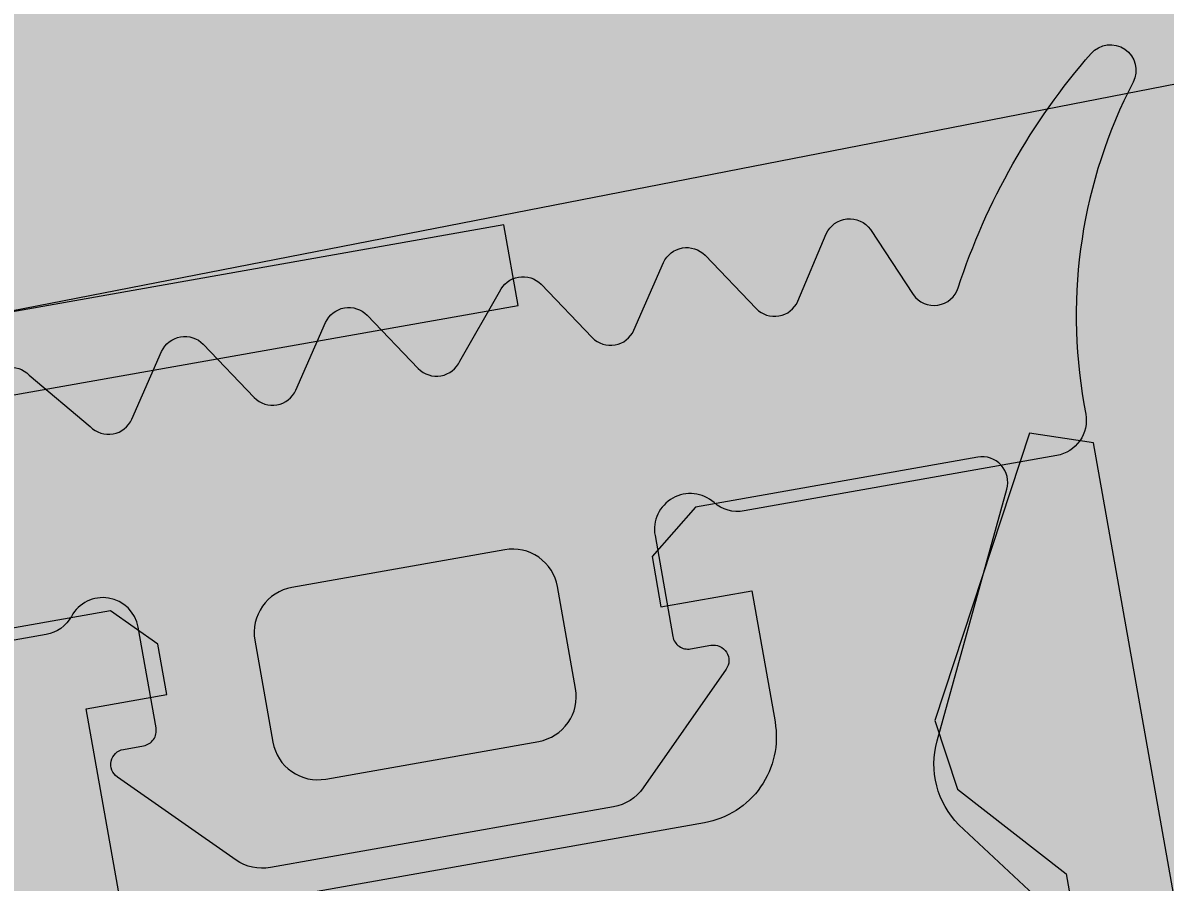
# Model space of a CAD drawing. Header units: millimetres. Extents: x -9096648 to 8741128, y -70248 to 735163.
# Drawn here: x -196537.2 to -196523.6, y 345916.51 to 345926.75 of the extents above; entities that cross this region are included whole.
import ezdxf
from ezdxf import colors
from ezdxf.entities.mleader import LeaderData, LeaderLine
from ezdxf.enums import TextEntityAlignment as Align
from ezdxf.math import Vec2, Vec3

# ---------------------------------------------------------------- set-up
doc = ezdxf.new("R2018")
doc.units = ezdxf.units.MM
for name, color, linetype, lineweight in [('АР_Маркер экспликации', 239, 'Continuous', 13), ('АР_Номер помещения', 1, 'Continuous', 25), ('АР_Отметки', 250, 'Continuous', 15), ('АР_Помещения_площадь', 19, 'Continuous', 9), ('АР_Размеры', 175, 'Continuous', 9), ('АР_Сущ Несущая стена', 202, 'Continuous', 30)]:
    doc.layers.add(name, color=color, linetype=linetype, lineweight=lineweight)
doc.layers.add('АР_Названия помещений', color=124, linetype='Continuous', lineweight=5, plot=False)
doc.styles.add('ISOCPEUR', font='isocpeui.ttf', dxfattribs={"height": 250})
doc.styles.get("Standard").update_dxf_attribs({"font": 'arial.ttf'})

# ---------------------------------------------------------------- blocks, each defined once
blk = doc.blocks.new('*U2187')
at = {"color": 8, "style": 'ISOCPEUR', "flags": 1}
blk.add_attdef('КАТЕГОРИЯ', (-499.166, -2092.186), '', height=250, dxfattribs=at)
at = {"layer": 'АР_Номер помещения', "color": 8, "style": 'ISOCPEUR'}
blk.add_attdef('НОМЕР_ПОМЕЩЕНИЯ', text='', height=300, dxfattribs=at).set_placement((-21006.233, -3796.072), align=Align.MIDDLE_CENTER)
at = {"layer": 'АР_Помещения_площадь', "color": 8, "lineweight": 30, "flags": 104}
blk.add_attdef('ИМЯ_ПОМЕЩЕНИЯ', text='', height=100, dxfattribs=at).set_placement((157.628, 1217.141), align=Align.MIDDLE_CENTER)
at = {"layer": 'АР_Помещения_площадь', "color": 8, "style": 'ISOCPEUR'}
blk.add_attdef('ПЛОЩАДЬ_ПОМЕЩЕНИЯ', text='', height=200, dxfattribs=at).set_placement((-20054.82, -13069.522), align=Align.MIDDLE_RIGHT)
blk = doc.blocks.new('*U2171')
at = {"color": 8, "style": 'ISOCPEUR', "flags": 1}
blk.add_attdef('КАТЕГОРИЯ', (-499.166, -2092.186), '', height=250, dxfattribs=at)
at = {"layer": 'АР_Номер помещения', "color": 8, "style": 'ISOCPEUR'}
blk.add_attdef('НОМЕР_ПОМЕЩЕНИЯ', text='', height=300, dxfattribs=at).set_placement((1135.237, -4683.519), align=Align.MIDDLE_CENTER)
at = {"layer": 'АР_Помещения_площадь', "color": 8, "lineweight": 30, "flags": 104}
blk.add_attdef('ИМЯ_ПОМЕЩЕНИЯ', text='', height=100, dxfattribs=at).set_placement((157.628, 1217.141), align=Align.MIDDLE_CENTER)
at = {"layer": 'АР_Помещения_площадь', "color": 8, "style": 'ISOCPEUR'}
blk.add_attdef('ПЛОЩАДЬ_ПОМЕЩЕНИЯ', text='', height=200, dxfattribs=at).set_placement((6388.051, -10752.088), align=Align.MIDDLE_RIGHT)
blk = doc.blocks.new('*U2167')
at = {"color": 8, "style": 'ISOCPEUR', "flags": 1}
blk.add_attdef('КАТЕГОРИЯ', (-499.166, -2092.186), '', height=250, dxfattribs=at)
at = {"layer": 'АР_Номер помещения', "color": 8, "style": 'ISOCPEUR'}
blk.add_attdef('НОМЕР_ПОМЕЩЕНИЯ', text='', height=300, dxfattribs=at).set_placement((-20232.679, 2600.078), align=Align.MIDDLE_CENTER)
at = {"layer": 'АР_Помещения_площадь', "color": 8, "style": 'ISOCPEUR'}
blk.add_attdef('ПЛОЩАДЬ_ПОМЕЩЕНИЯ', text='', height=200, dxfattribs=at).set_placement((-20053.458, 1769.683), align=Align.MIDDLE_RIGHT)
at = {"layer": 'АР_Помещения_площадь', "color": 8, "lineweight": 30, "flags": 104}
blk.add_attdef('ИМЯ_ПОМЕЩЕНИЯ', text='', height=100, dxfattribs=at).set_placement((157.628, 1217.141), align=Align.MIDDLE_CENTER)
blk = doc.blocks.new('_DotSmall')
at = {"color": 8, "linetype": 'ByBlock', "const_width": 0.5}
blk.add_lwpolyline([(-0.0625, 0, 1), (0.0625, 0, 1)], format="xyb", close=True, dxfattribs=at)

msp = doc.modelspace()

# ---------------------------------------------------------------- linework, layer by layer
at = {"layer": 'АР_Размеры', "color": 8, "ltscale": 150}
msp.add_line((-194483.241, 346323.993), (-196537.955, 345923.193), dxfattribs=at)
msp.add_line((-194483.241, 346323.993), (-196537.955, 345923.193), dxfattribs=at)
msp.add_line((-194483.241, 346323.993), (-196537.955, 345923.193), dxfattribs=at)
msp.add_line((-194483.241, 346323.993), (-196537.955, 345923.193), dxfattribs=at)
msp.add_line((-194483.241, 346323.993), (-196537.955, 345923.193), dxfattribs=at)
msp.add_line((-194483.241, 346323.993), (-196537.955, 345923.193), dxfattribs=at)
msp.add_line((-194483.241, 346323.993), (-196537.955, 345923.193), dxfattribs=at)
msp.add_line((-194483.241, 346323.993), (-196537.955, 345923.193), dxfattribs=at)
msp.add_line((-194483.241, 346323.993), (-196537.955, 345923.193), dxfattribs=at)
msp.add_line((-194483.241, 346323.993), (-196537.955, 345923.193), dxfattribs=at)
msp.add_line((-194483.241, 346323.993), (-196537.955, 345923.193), dxfattribs=at)
msp.add_line((-194483.241, 346323.993), (-196537.955, 345923.193), dxfattribs=at)
msp.add_line((-194483.241, 346323.993), (-196537.955, 345923.193), dxfattribs=at)
msp.add_line((-194483.241, 346323.993), (-196537.955, 345923.193), dxfattribs=at)
msp.add_line((-194483.241, 346323.993), (-196537.955, 345923.193), dxfattribs=at)
msp.add_line((-194483.241, 346323.993), (-196537.955, 345923.193), dxfattribs=at)
at = {"layer": 'АР_Размеры', "color": 8, "lineweight": 0, "ltscale": 100, "transparency": 33554687}
for points in [[(-196537.617, 345922.466, -0.527868), (-196537.121, 345922.554), (-196536.393, 345921.94, 0.527868), (-196535.898, 345922.028), (-196535.545, 345922.833, -0.527868), (-196535.049, 345922.921), (-196534.442, 345922.286, 0.527868), (-196533.946, 345922.373), (-196533.593, 345923.179, -0.527868), (-196533.098, 345923.267), (-196532.49, 345922.632, 0.527868), (-196531.994, 345922.719), (-196531.522, 345923.546, -0.527868), (-196531.026, 345923.634), (-196530.418, 345922.999, 0.527868), (-196529.923, 345923.087), (-196529.57, 345923.892, -0.527868), (-196529.075, 345923.98), (-196528.467, 345923.345, 0.527868), (-196527.971, 345923.432), (-196527.634, 345924.235, -0.57795), (-196527.108, 345924.287), (-196526.599, 345923.511, 0.615334), (-196526.061, 345923.594, -0.101403), (-196524.48, 345926.383, -0.887085), (-196523.98, 345926.042, 0.164997), (-196524.565, 345922.21), (-196524.544, 345922.089, -0.414304), (-196524.89, 345921.595), (-196528.611, 345920.935, -0.228696), (-196528.969, 345921.036, 0.319049), (-196529.46, 345921.088, 0.319002), (-196529.671, 345920.641), (-196529.459, 345919.441, 0.4144), (-196529.247, 345919.293), (-196529.006, 345919.335, -0.668339), (-196528.825, 345919.05), (-196529.812, 345917.637, -0.198883), (-196530.166, 345917.411), (-196534.248, 345916.688, -0.198883), (-196534.658, 345916.778), (-196536.071, 345917.766, -0.668339), (-196535.998, 345918.096), (-196535.758, 345918.139, 0.4144), (-196535.61, 345918.351), (-196535.823, 345919.551, 0.710202), (-196536.618, 345919.68, -0.228696), (-196536.919, 345919.463), (-196546.093, 345917.837, -0.414362)], [(-196537.617, 345922.466, -0.527868), (-196537.121, 345922.554), (-196536.393, 345921.94, 0.527868), (-196535.898, 345922.028), (-196535.545, 345922.833, -0.527868), (-196535.049, 345922.921), (-196534.442, 345922.286, 0.527868), (-196533.946, 345922.373), (-196533.593, 345923.179, -0.527868), (-196533.098, 345923.267), (-196532.49, 345922.632, 0.527868), (-196531.994, 345922.719), (-196531.522, 345923.546, -0.527868), (-196531.026, 345923.634), (-196530.418, 345922.999, 0.527868), (-196529.923, 345923.087), (-196529.57, 345923.892, -0.527868), (-196529.075, 345923.98), (-196528.467, 345923.345, 0.527868), (-196527.971, 345923.432), (-196527.634, 345924.235, -0.57795), (-196527.108, 345924.287), (-196526.599, 345923.511, 0.615334), (-196526.061, 345923.594, -0.101403), (-196524.48, 345926.383, -0.887085), (-196523.98, 345926.042, 0.164997), (-196524.565, 345922.21), (-196524.544, 345922.089, -0.414304), (-196524.89, 345921.595), (-196528.611, 345920.935, -0.228696), (-196528.969, 345921.036, 0.319049), (-196529.46, 345921.088, 0.319002), (-196529.671, 345920.641), (-196529.459, 345919.441, 0.4144), (-196529.247, 345919.293), (-196529.006, 345919.335, -0.668339), (-196528.825, 345919.05), (-196529.812, 345917.637, -0.198883), (-196530.166, 345917.411), (-196534.248, 345916.688, -0.198883), (-196534.658, 345916.778), (-196536.071, 345917.766, -0.668339), (-196535.998, 345918.096), (-196535.758, 345918.139, 0.4144), (-196535.61, 345918.351), (-196535.823, 345919.551, 0.710202), (-196536.618, 345919.68, -0.228696), (-196536.919, 345919.463), (-196546.093, 345917.837, -0.414362)], [(-196537.617, 345922.466, -0.527868), (-196537.121, 345922.554), (-196536.393, 345921.94, 0.527868), (-196535.898, 345922.028), (-196535.545, 345922.833, -0.527868), (-196535.049, 345922.921), (-196534.442, 345922.286, 0.527868), (-196533.946, 345922.373), (-196533.593, 345923.179, -0.527868), (-196533.098, 345923.267), (-196532.49, 345922.632, 0.527868), (-196531.994, 345922.719), (-196531.522, 345923.546, -0.527868), (-196531.026, 345923.634), (-196530.418, 345922.999, 0.527868), (-196529.923, 345923.087), (-196529.57, 345923.892, -0.527868), (-196529.075, 345923.98), (-196528.467, 345923.345, 0.527868), (-196527.971, 345923.432), (-196527.634, 345924.235, -0.57795), (-196527.108, 345924.287), (-196526.599, 345923.511, 0.615334), (-196526.061, 345923.594, -0.101403), (-196524.48, 345926.383, -0.887085), (-196523.98, 345926.042, 0.164997), (-196524.565, 345922.21), (-196524.544, 345922.089, -0.414304), (-196524.89, 345921.595), (-196528.611, 345920.935, -0.228696), (-196528.969, 345921.036, 0.319049), (-196529.46, 345921.088, 0.319002), (-196529.671, 345920.641), (-196529.459, 345919.441, 0.4144), (-196529.247, 345919.293), (-196529.006, 345919.335, -0.668339), (-196528.825, 345919.05), (-196529.812, 345917.637, -0.198883), (-196530.166, 345917.411), (-196534.248, 345916.688, -0.198883), (-196534.658, 345916.778), (-196536.071, 345917.766, -0.668339), (-196535.998, 345918.096), (-196535.758, 345918.139, 0.4144), (-196535.61, 345918.351), (-196535.823, 345919.551, 0.710202), (-196536.618, 345919.68, -0.228696), (-196536.919, 345919.463), (-196546.093, 345917.837, -0.414362)], [(-196537.617, 345922.466, -0.527868), (-196537.121, 345922.554), (-196536.393, 345921.94, 0.527868), (-196535.898, 345922.028), (-196535.545, 345922.833, -0.527868), (-196535.049, 345922.921), (-196534.442, 345922.286, 0.527868), (-196533.946, 345922.373), (-196533.593, 345923.179, -0.527868), (-196533.098, 345923.267), (-196532.49, 345922.632, 0.527868), (-196531.994, 345922.719), (-196531.522, 345923.546, -0.527868), (-196531.026, 345923.634), (-196530.418, 345922.999, 0.527868), (-196529.923, 345923.087), (-196529.57, 345923.892, -0.527868), (-196529.075, 345923.98), (-196528.467, 345923.345, 0.527868), (-196527.971, 345923.432), (-196527.634, 345924.235, -0.57795), (-196527.108, 345924.287), (-196526.599, 345923.511, 0.615334), (-196526.061, 345923.594, -0.101403), (-196524.48, 345926.383, -0.887085), (-196523.98, 345926.042, 0.164997), (-196524.565, 345922.21), (-196524.544, 345922.089, -0.414304), (-196524.89, 345921.595), (-196528.611, 345920.935, -0.228696), (-196528.969, 345921.036, 0.319049), (-196529.46, 345921.088, 0.319002), (-196529.671, 345920.641), (-196529.459, 345919.441, 0.4144), (-196529.247, 345919.293), (-196529.006, 345919.335, -0.668339), (-196528.825, 345919.05), (-196529.812, 345917.637, -0.198883), (-196530.166, 345917.411), (-196534.248, 345916.688, -0.198883), (-196534.658, 345916.778), (-196536.071, 345917.766, -0.668339), (-196535.998, 345918.096), (-196535.758, 345918.139, 0.4144), (-196535.61, 345918.351), (-196535.823, 345919.551, 0.710202), (-196536.618, 345919.68, -0.228696), (-196536.919, 345919.463), (-196546.093, 345917.837, -0.414362)], [(-196537.617, 345922.466, -0.527868), (-196537.121, 345922.554), (-196536.393, 345921.94, 0.527868), (-196535.898, 345922.028), (-196535.545, 345922.833, -0.527868), (-196535.049, 345922.921), (-196534.442, 345922.286, 0.527868), (-196533.946, 345922.373), (-196533.593, 345923.179, -0.527868), (-196533.098, 345923.267), (-196532.49, 345922.632, 0.527868), (-196531.994, 345922.719), (-196531.522, 345923.546, -0.527868), (-196531.026, 345923.634), (-196530.418, 345922.999, 0.527868), (-196529.923, 345923.087), (-196529.57, 345923.892, -0.527868), (-196529.075, 345923.98), (-196528.467, 345923.345, 0.527868), (-196527.971, 345923.432), (-196527.634, 345924.235, -0.57795), (-196527.108, 345924.287), (-196526.599, 345923.511, 0.615334), (-196526.061, 345923.594, -0.101403), (-196524.48, 345926.383, -0.887085), (-196523.98, 345926.042, 0.164997), (-196524.565, 345922.21), (-196524.544, 345922.089, -0.414304), (-196524.89, 345921.595), (-196528.611, 345920.935, -0.228696), (-196528.969, 345921.036, 0.319049), (-196529.46, 345921.088, 0.319002), (-196529.671, 345920.641), (-196529.459, 345919.441, 0.4144), (-196529.247, 345919.293), (-196529.006, 345919.335, -0.668339), (-196528.825, 345919.05), (-196529.812, 345917.637, -0.198883), (-196530.166, 345917.411), (-196534.248, 345916.688, -0.198883), (-196534.658, 345916.778), (-196536.071, 345917.766, -0.668339), (-196535.998, 345918.096), (-196535.758, 345918.139, 0.4144), (-196535.61, 345918.351), (-196535.823, 345919.551, 0.710202), (-196536.618, 345919.68, -0.228696), (-196536.919, 345919.463), (-196546.093, 345917.837, -0.414362)], [(-196537.617, 345922.466, -0.527868), (-196537.121, 345922.554), (-196536.393, 345921.94, 0.527868), (-196535.898, 345922.028), (-196535.545, 345922.833, -0.527868), (-196535.049, 345922.921), (-196534.442, 345922.286, 0.527868), (-196533.946, 345922.373), (-196533.593, 345923.179, -0.527868), (-196533.098, 345923.267), (-196532.49, 345922.632, 0.527868), (-196531.994, 345922.719), (-196531.522, 345923.546, -0.527868), (-196531.026, 345923.634), (-196530.418, 345922.999, 0.527868), (-196529.923, 345923.087), (-196529.57, 345923.892, -0.527868), (-196529.075, 345923.98), (-196528.467, 345923.345, 0.527868), (-196527.971, 345923.432), (-196527.634, 345924.235, -0.57795), (-196527.108, 345924.287), (-196526.599, 345923.511, 0.615334), (-196526.061, 345923.594, -0.101403), (-196524.48, 345926.383, -0.887085), (-196523.98, 345926.042, 0.164997), (-196524.565, 345922.21), (-196524.544, 345922.089, -0.414304), (-196524.89, 345921.595), (-196528.611, 345920.935, -0.228696), (-196528.969, 345921.036, 0.319049), (-196529.46, 345921.088, 0.319002), (-196529.671, 345920.641), (-196529.459, 345919.441, 0.4144), (-196529.247, 345919.293), (-196529.006, 345919.335, -0.668339), (-196528.825, 345919.05), (-196529.812, 345917.637, -0.198883), (-196530.166, 345917.411), (-196534.248, 345916.688, -0.198883), (-196534.658, 345916.778), (-196536.071, 345917.766, -0.668339), (-196535.998, 345918.096), (-196535.758, 345918.139, 0.4144), (-196535.61, 345918.351), (-196535.823, 345919.551, 0.710202), (-196536.618, 345919.68, -0.228696), (-196536.919, 345919.463), (-196546.093, 345917.837, -0.414362)], [(-196537.617, 345922.466, -0.527868), (-196537.121, 345922.554), (-196536.393, 345921.94, 0.527868), (-196535.898, 345922.028), (-196535.545, 345922.833, -0.527868), (-196535.049, 345922.921), (-196534.442, 345922.286, 0.527868), (-196533.946, 345922.373), (-196533.593, 345923.179, -0.527868), (-196533.098, 345923.267), (-196532.49, 345922.632, 0.527868), (-196531.994, 345922.719), (-196531.522, 345923.546, -0.527868), (-196531.026, 345923.634), (-196530.418, 345922.999, 0.527868), (-196529.923, 345923.087), (-196529.57, 345923.892, -0.527868), (-196529.075, 345923.98), (-196528.467, 345923.345, 0.527868), (-196527.971, 345923.432), (-196527.634, 345924.235, -0.57795), (-196527.108, 345924.287), (-196526.599, 345923.511, 0.615334), (-196526.061, 345923.594, -0.101403), (-196524.48, 345926.383, -0.887085), (-196523.98, 345926.042, 0.164997), (-196524.565, 345922.21), (-196524.544, 345922.089, -0.414304), (-196524.89, 345921.595), (-196528.611, 345920.935, -0.228696), (-196528.969, 345921.036, 0.319049), (-196529.46, 345921.088, 0.319002), (-196529.671, 345920.641), (-196529.459, 345919.441, 0.4144), (-196529.247, 345919.293), (-196529.006, 345919.335, -0.668339), (-196528.825, 345919.05), (-196529.812, 345917.637, -0.198883), (-196530.166, 345917.411), (-196534.248, 345916.688, -0.198883), (-196534.658, 345916.778), (-196536.071, 345917.766, -0.668339), (-196535.998, 345918.096), (-196535.758, 345918.139, 0.4144), (-196535.61, 345918.351), (-196535.823, 345919.551, 0.710202), (-196536.618, 345919.68, -0.228696), (-196536.919, 345919.463), (-196546.093, 345917.837, -0.414362)], [(-196537.617, 345922.466, -0.527868), (-196537.121, 345922.554), (-196536.393, 345921.94, 0.527868), (-196535.898, 345922.028), (-196535.545, 345922.833, -0.527868), (-196535.049, 345922.921), (-196534.442, 345922.286, 0.527868), (-196533.946, 345922.373), (-196533.593, 345923.179, -0.527868), (-196533.098, 345923.267), (-196532.49, 345922.632, 0.527868), (-196531.994, 345922.719), (-196531.522, 345923.546, -0.527868), (-196531.026, 345923.634), (-196530.418, 345922.999, 0.527868), (-196529.923, 345923.087), (-196529.57, 345923.892, -0.527868), (-196529.075, 345923.98), (-196528.467, 345923.345, 0.527868), (-196527.971, 345923.432), (-196527.634, 345924.235, -0.57795), (-196527.108, 345924.287), (-196526.599, 345923.511, 0.615334), (-196526.061, 345923.594, -0.101403), (-196524.48, 345926.383, -0.887085), (-196523.98, 345926.042, 0.164997), (-196524.565, 345922.21), (-196524.544, 345922.089, -0.414304), (-196524.89, 345921.595), (-196528.611, 345920.935, -0.228696), (-196528.969, 345921.036, 0.319049), (-196529.46, 345921.088, 0.319002), (-196529.671, 345920.641), (-196529.459, 345919.441, 0.4144), (-196529.247, 345919.293), (-196529.006, 345919.335, -0.668339), (-196528.825, 345919.05), (-196529.812, 345917.637, -0.198883), (-196530.166, 345917.411), (-196534.248, 345916.688, -0.198883), (-196534.658, 345916.778), (-196536.071, 345917.766, -0.668339), (-196535.998, 345918.096), (-196535.758, 345918.139, 0.4144), (-196535.61, 345918.351), (-196535.823, 345919.551, 0.710202), (-196536.618, 345919.68, -0.228696), (-196536.919, 345919.463), (-196546.093, 345917.837, -0.414362)], [(-196537.617, 345922.466, -0.527868), (-196537.121, 345922.554), (-196536.393, 345921.94, 0.527868), (-196535.898, 345922.028), (-196535.545, 345922.833, -0.527868), (-196535.049, 345922.921), (-196534.442, 345922.286, 0.527868), (-196533.946, 345922.373), (-196533.593, 345923.179, -0.527868), (-196533.098, 345923.267), (-196532.49, 345922.632, 0.527868), (-196531.994, 345922.719), (-196531.522, 345923.546, -0.527868), (-196531.026, 345923.634), (-196530.418, 345922.999, 0.527868), (-196529.923, 345923.087), (-196529.57, 345923.892, -0.527868), (-196529.075, 345923.98), (-196528.467, 345923.345, 0.527868), (-196527.971, 345923.432), (-196527.634, 345924.235, -0.57795), (-196527.108, 345924.287), (-196526.599, 345923.511, 0.615334), (-196526.061, 345923.594, -0.101403), (-196524.48, 345926.383, -0.887085), (-196523.98, 345926.042, 0.164997), (-196524.565, 345922.21), (-196524.544, 345922.089, -0.414304), (-196524.89, 345921.595), (-196528.611, 345920.935, -0.228696), (-196528.969, 345921.036, 0.319049), (-196529.46, 345921.088, 0.319002), (-196529.671, 345920.641), (-196529.459, 345919.441, 0.4144), (-196529.247, 345919.293), (-196529.006, 345919.335, -0.668339), (-196528.825, 345919.05), (-196529.812, 345917.637, -0.198883), (-196530.166, 345917.411), (-196534.248, 345916.688, -0.198883), (-196534.658, 345916.778), (-196536.071, 345917.766, -0.668339), (-196535.998, 345918.096), (-196535.758, 345918.139, 0.4144), (-196535.61, 345918.351), (-196535.823, 345919.551, 0.710202), (-196536.618, 345919.68, -0.228696), (-196536.919, 345919.463), (-196546.093, 345917.837, -0.414362)], [(-196537.617, 345922.466, -0.527868), (-196537.121, 345922.554), (-196536.393, 345921.94, 0.527868), (-196535.898, 345922.028), (-196535.545, 345922.833, -0.527868), (-196535.049, 345922.921), (-196534.442, 345922.286, 0.527868), (-196533.946, 345922.373), (-196533.593, 345923.179, -0.527868), (-196533.098, 345923.267), (-196532.49, 345922.632, 0.527868), (-196531.994, 345922.719), (-196531.522, 345923.546, -0.527868), (-196531.026, 345923.634), (-196530.418, 345922.999, 0.527868), (-196529.923, 345923.087), (-196529.57, 345923.892, -0.527868), (-196529.075, 345923.98), (-196528.467, 345923.345, 0.527868), (-196527.971, 345923.432), (-196527.634, 345924.235, -0.57795), (-196527.108, 345924.287), (-196526.599, 345923.511, 0.615334), (-196526.061, 345923.594, -0.101403), (-196524.48, 345926.383, -0.887085), (-196523.98, 345926.042, 0.164997), (-196524.565, 345922.21), (-196524.544, 345922.089, -0.414304), (-196524.89, 345921.595), (-196528.611, 345920.935, -0.228696), (-196528.969, 345921.036, 0.319049), (-196529.46, 345921.088, 0.319002), (-196529.671, 345920.641), (-196529.459, 345919.441, 0.4144), (-196529.247, 345919.293), (-196529.006, 345919.335, -0.668339), (-196528.825, 345919.05), (-196529.812, 345917.637, -0.198883), (-196530.166, 345917.411), (-196534.248, 345916.688, -0.198883), (-196534.658, 345916.778), (-196536.071, 345917.766, -0.668339), (-196535.998, 345918.096), (-196535.758, 345918.139, 0.4144), (-196535.61, 345918.351), (-196535.823, 345919.551, 0.710202), (-196536.618, 345919.68, -0.228696), (-196536.919, 345919.463), (-196546.093, 345917.837, -0.414362)], [(-196537.617, 345922.466, -0.527868), (-196537.121, 345922.554), (-196536.393, 345921.94, 0.527868), (-196535.898, 345922.028), (-196535.545, 345922.833, -0.527868), (-196535.049, 345922.921), (-196534.442, 345922.286, 0.527868), (-196533.946, 345922.373), (-196533.593, 345923.179, -0.527868), (-196533.098, 345923.267), (-196532.49, 345922.632, 0.527868), (-196531.994, 345922.719), (-196531.522, 345923.546, -0.527868), (-196531.026, 345923.634), (-196530.418, 345922.999, 0.527868), (-196529.923, 345923.087), (-196529.57, 345923.892, -0.527868), (-196529.075, 345923.98), (-196528.467, 345923.345, 0.527868), (-196527.971, 345923.432), (-196527.634, 345924.235, -0.57795), (-196527.108, 345924.287), (-196526.599, 345923.511, 0.615334), (-196526.061, 345923.594, -0.101403), (-196524.48, 345926.383, -0.887085), (-196523.98, 345926.042, 0.164997), (-196524.565, 345922.21), (-196524.544, 345922.089, -0.414304), (-196524.89, 345921.595), (-196528.611, 345920.935, -0.228696), (-196528.969, 345921.036, 0.319049), (-196529.46, 345921.088, 0.319002), (-196529.671, 345920.641), (-196529.459, 345919.441, 0.4144), (-196529.247, 345919.293), (-196529.006, 345919.335, -0.668339), (-196528.825, 345919.05), (-196529.812, 345917.637, -0.198883), (-196530.166, 345917.411), (-196534.248, 345916.688, -0.198883), (-196534.658, 345916.778), (-196536.071, 345917.766, -0.668339), (-196535.998, 345918.096), (-196535.758, 345918.139, 0.4144), (-196535.61, 345918.351), (-196535.823, 345919.551, 0.710202), (-196536.618, 345919.68, -0.228696), (-196536.919, 345919.463), (-196546.093, 345917.837, -0.414362)], [(-196537.617, 345922.466, -0.527868), (-196537.121, 345922.554), (-196536.393, 345921.94, 0.527868), (-196535.898, 345922.028), (-196535.545, 345922.833, -0.527868), (-196535.049, 345922.921), (-196534.442, 345922.286, 0.527868), (-196533.946, 345922.373), (-196533.593, 345923.179, -0.527868), (-196533.098, 345923.267), (-196532.49, 345922.632, 0.527868), (-196531.994, 345922.719), (-196531.522, 345923.546, -0.527868), (-196531.026, 345923.634), (-196530.418, 345922.999, 0.527868), (-196529.923, 345923.087), (-196529.57, 345923.892, -0.527868), (-196529.075, 345923.98), (-196528.467, 345923.345, 0.527868), (-196527.971, 345923.432), (-196527.634, 345924.235, -0.57795), (-196527.108, 345924.287), (-196526.599, 345923.511, 0.615334), (-196526.061, 345923.594, -0.101403), (-196524.48, 345926.383, -0.887085), (-196523.98, 345926.042, 0.164997), (-196524.565, 345922.21), (-196524.544, 345922.089, -0.414304), (-196524.89, 345921.595), (-196528.611, 345920.935, -0.228696), (-196528.969, 345921.036, 0.319049), (-196529.46, 345921.088, 0.319002), (-196529.671, 345920.641), (-196529.459, 345919.441, 0.4144), (-196529.247, 345919.293), (-196529.006, 345919.335, -0.668339), (-196528.825, 345919.05), (-196529.812, 345917.637, -0.198883), (-196530.166, 345917.411), (-196534.248, 345916.688, -0.198883), (-196534.658, 345916.778), (-196536.071, 345917.766, -0.668339), (-196535.998, 345918.096), (-196535.758, 345918.139, 0.4144), (-196535.61, 345918.351), (-196535.823, 345919.551, 0.710202), (-196536.618, 345919.68, -0.228696), (-196536.919, 345919.463), (-196546.093, 345917.837, -0.414362)], [(-196537.617, 345922.466, -0.527868), (-196537.121, 345922.554), (-196536.393, 345921.94, 0.527868), (-196535.898, 345922.028), (-196535.545, 345922.833, -0.527868), (-196535.049, 345922.921), (-196534.442, 345922.286, 0.527868), (-196533.946, 345922.373), (-196533.593, 345923.179, -0.527868), (-196533.098, 345923.267), (-196532.49, 345922.632, 0.527868), (-196531.994, 345922.719), (-196531.522, 345923.546, -0.527868), (-196531.026, 345923.634), (-196530.418, 345922.999, 0.527868), (-196529.923, 345923.087), (-196529.57, 345923.892, -0.527868), (-196529.075, 345923.98), (-196528.467, 345923.345, 0.527868), (-196527.971, 345923.432), (-196527.634, 345924.235, -0.57795), (-196527.108, 345924.287), (-196526.599, 345923.511, 0.615334), (-196526.061, 345923.594, -0.101403), (-196524.48, 345926.383, -0.887085), (-196523.98, 345926.042, 0.164997), (-196524.565, 345922.21), (-196524.544, 345922.089, -0.414304), (-196524.89, 345921.595), (-196528.611, 345920.935, -0.228696), (-196528.969, 345921.036, 0.319049), (-196529.46, 345921.088, 0.319002), (-196529.671, 345920.641), (-196529.459, 345919.441, 0.4144), (-196529.247, 345919.293), (-196529.006, 345919.335, -0.668339), (-196528.825, 345919.05), (-196529.812, 345917.637, -0.198883), (-196530.166, 345917.411), (-196534.248, 345916.688, -0.198883), (-196534.658, 345916.778), (-196536.071, 345917.766, -0.668339), (-196535.998, 345918.096), (-196535.758, 345918.139, 0.4144), (-196535.61, 345918.351), (-196535.823, 345919.551, 0.710202), (-196536.618, 345919.68, -0.228696), (-196536.919, 345919.463), (-196546.093, 345917.837, -0.414362)], [(-196537.617, 345922.466, -0.527868), (-196537.121, 345922.554), (-196536.393, 345921.94, 0.527868), (-196535.898, 345922.028), (-196535.545, 345922.833, -0.527868), (-196535.049, 345922.921), (-196534.442, 345922.286, 0.527868), (-196533.946, 345922.373), (-196533.593, 345923.179, -0.527868), (-196533.098, 345923.267), (-196532.49, 345922.632, 0.527868), (-196531.994, 345922.719), (-196531.522, 345923.546, -0.527868), (-196531.026, 345923.634), (-196530.418, 345922.999, 0.527868), (-196529.923, 345923.087), (-196529.57, 345923.892, -0.527868), (-196529.075, 345923.98), (-196528.467, 345923.345, 0.527868), (-196527.971, 345923.432), (-196527.634, 345924.235, -0.57795), (-196527.108, 345924.287), (-196526.599, 345923.511, 0.615334), (-196526.061, 345923.594, -0.101403), (-196524.48, 345926.383, -0.887085), (-196523.98, 345926.042, 0.164997), (-196524.565, 345922.21), (-196524.544, 345922.089, -0.414304), (-196524.89, 345921.595), (-196528.611, 345920.935, -0.228696), (-196528.969, 345921.036, 0.319049), (-196529.46, 345921.088, 0.319002), (-196529.671, 345920.641), (-196529.459, 345919.441, 0.4144), (-196529.247, 345919.293), (-196529.006, 345919.335, -0.668339), (-196528.825, 345919.05), (-196529.812, 345917.637, -0.198883), (-196530.166, 345917.411), (-196534.248, 345916.688, -0.198883), (-196534.658, 345916.778), (-196536.071, 345917.766, -0.668339), (-196535.998, 345918.096), (-196535.758, 345918.139, 0.4144), (-196535.61, 345918.351), (-196535.823, 345919.551, 0.710202), (-196536.618, 345919.68, -0.228696), (-196536.919, 345919.463), (-196546.093, 345917.837, -0.414362)], [(-196537.617, 345922.466, -0.527868), (-196537.121, 345922.554), (-196536.393, 345921.94, 0.527868), (-196535.898, 345922.028), (-196535.545, 345922.833, -0.527868), (-196535.049, 345922.921), (-196534.442, 345922.286, 0.527868), (-196533.946, 345922.373), (-196533.593, 345923.179, -0.527868), (-196533.098, 345923.267), (-196532.49, 345922.632, 0.527868), (-196531.994, 345922.719), (-196531.522, 345923.546, -0.527868), (-196531.026, 345923.634), (-196530.418, 345922.999, 0.527868), (-196529.923, 345923.087), (-196529.57, 345923.892, -0.527868), (-196529.075, 345923.98), (-196528.467, 345923.345, 0.527868), (-196527.971, 345923.432), (-196527.634, 345924.235, -0.57795), (-196527.108, 345924.287), (-196526.599, 345923.511, 0.615334), (-196526.061, 345923.594, -0.101403), (-196524.48, 345926.383, -0.887085), (-196523.98, 345926.042, 0.164997), (-196524.565, 345922.21), (-196524.544, 345922.089, -0.414304), (-196524.89, 345921.595), (-196528.611, 345920.935, -0.228696), (-196528.969, 345921.036, 0.319049), (-196529.46, 345921.088, 0.319002), (-196529.671, 345920.641), (-196529.459, 345919.441, 0.4144), (-196529.247, 345919.293), (-196529.006, 345919.335, -0.668339), (-196528.825, 345919.05), (-196529.812, 345917.637, -0.198883), (-196530.166, 345917.411), (-196534.248, 345916.688, -0.198883), (-196534.658, 345916.778), (-196536.071, 345917.766, -0.668339), (-196535.998, 345918.096), (-196535.758, 345918.139, 0.4144), (-196535.61, 345918.351), (-196535.823, 345919.551, 0.710202), (-196536.618, 345919.68, -0.228696), (-196536.919, 345919.463), (-196546.093, 345917.837, -0.414362)], [(-196525.164, 345916.365), (-196526.054, 345917.198, -0.267349), (-196526.314, 345918.199), (-196525.483, 345921.194, 0.551224), (-196525.83, 345921.576), (-196529.191, 345920.98), (-196529.706, 345920.393), (-196529.6, 345919.793), (-196528.52, 345919.984), (-196528.243, 345918.424, -0.414326), (-196529.083, 345917.222), (-196535.685, 345916.052, -0.414362)], [(-196525.164, 345916.365), (-196526.054, 345917.198, -0.267349), (-196526.314, 345918.199), (-196525.483, 345921.194, 0.551224), (-196525.83, 345921.576), (-196529.191, 345920.98), (-196529.706, 345920.393), (-196529.6, 345919.793), (-196528.52, 345919.984), (-196528.243, 345918.424, -0.414326), (-196529.083, 345917.222), (-196535.685, 345916.052, -0.414362)], [(-196525.164, 345916.365), (-196526.054, 345917.198, -0.267349), (-196526.314, 345918.199), (-196525.483, 345921.194, 0.551224), (-196525.83, 345921.576), (-196529.191, 345920.98), (-196529.706, 345920.393), (-196529.6, 345919.793), (-196528.52, 345919.984), (-196528.243, 345918.424, -0.414326), (-196529.083, 345917.222), (-196535.685, 345916.052, -0.414362)], [(-196525.164, 345916.365), (-196526.054, 345917.198, -0.267349), (-196526.314, 345918.199), (-196525.483, 345921.194, 0.551224), (-196525.83, 345921.576), (-196529.191, 345920.98), (-196529.706, 345920.393), (-196529.6, 345919.793), (-196528.52, 345919.984), (-196528.243, 345918.424, -0.414326), (-196529.083, 345917.222), (-196535.685, 345916.052, -0.414362)], [(-196525.164, 345916.365), (-196526.054, 345917.198, -0.267349), (-196526.314, 345918.199), (-196525.483, 345921.194, 0.551224), (-196525.83, 345921.576), (-196529.191, 345920.98), (-196529.706, 345920.393), (-196529.6, 345919.793), (-196528.52, 345919.984), (-196528.243, 345918.424, -0.414326), (-196529.083, 345917.222), (-196535.685, 345916.052, -0.414362)], [(-196525.164, 345916.365), (-196526.054, 345917.198, -0.267349), (-196526.314, 345918.199), (-196525.483, 345921.194, 0.551224), (-196525.83, 345921.576), (-196529.191, 345920.98), (-196529.706, 345920.393), (-196529.6, 345919.793), (-196528.52, 345919.984), (-196528.243, 345918.424, -0.414326), (-196529.083, 345917.222), (-196535.685, 345916.052, -0.414362)], [(-196525.164, 345916.365), (-196526.054, 345917.198, -0.267349), (-196526.314, 345918.199), (-196525.483, 345921.194, 0.551224), (-196525.83, 345921.576), (-196529.191, 345920.98), (-196529.706, 345920.393), (-196529.6, 345919.793), (-196528.52, 345919.984), (-196528.243, 345918.424, -0.414326), (-196529.083, 345917.222), (-196535.685, 345916.052, -0.414362)], [(-196525.164, 345916.365), (-196526.054, 345917.198, -0.267349), (-196526.314, 345918.199), (-196525.483, 345921.194, 0.551224), (-196525.83, 345921.576), (-196529.191, 345920.98), (-196529.706, 345920.393), (-196529.6, 345919.793), (-196528.52, 345919.984), (-196528.243, 345918.424, -0.414326), (-196529.083, 345917.222), (-196535.685, 345916.052, -0.414362)], [(-196525.164, 345916.365), (-196526.054, 345917.198, -0.267349), (-196526.314, 345918.199), (-196525.483, 345921.194, 0.551224), (-196525.83, 345921.576), (-196529.191, 345920.98), (-196529.706, 345920.393), (-196529.6, 345919.793), (-196528.52, 345919.984), (-196528.243, 345918.424, -0.414326), (-196529.083, 345917.222), (-196535.685, 345916.052, -0.414362)], [(-196525.164, 345916.365), (-196526.054, 345917.198, -0.267349), (-196526.314, 345918.199), (-196525.483, 345921.194, 0.551224), (-196525.83, 345921.576), (-196529.191, 345920.98), (-196529.706, 345920.393), (-196529.6, 345919.793), (-196528.52, 345919.984), (-196528.243, 345918.424, -0.414326), (-196529.083, 345917.222), (-196535.685, 345916.052, -0.414362)], [(-196525.164, 345916.365), (-196526.054, 345917.198, -0.267349), (-196526.314, 345918.199), (-196525.483, 345921.194, 0.551224), (-196525.83, 345921.576), (-196529.191, 345920.98), (-196529.706, 345920.393), (-196529.6, 345919.793), (-196528.52, 345919.984), (-196528.243, 345918.424, -0.414326), (-196529.083, 345917.222), (-196535.685, 345916.052, -0.414362)], [(-196525.164, 345916.365), (-196526.054, 345917.198, -0.267349), (-196526.314, 345918.199), (-196525.483, 345921.194, 0.551224), (-196525.83, 345921.576), (-196529.191, 345920.98), (-196529.706, 345920.393), (-196529.6, 345919.793), (-196528.52, 345919.984), (-196528.243, 345918.424, -0.414326), (-196529.083, 345917.222), (-196535.685, 345916.052, -0.414362)], [(-196525.164, 345916.365), (-196526.054, 345917.198, -0.267349), (-196526.314, 345918.199), (-196525.483, 345921.194, 0.551224), (-196525.83, 345921.576), (-196529.191, 345920.98), (-196529.706, 345920.393), (-196529.6, 345919.793), (-196528.52, 345919.984), (-196528.243, 345918.424, -0.414326), (-196529.083, 345917.222), (-196535.685, 345916.052, -0.414362)], [(-196525.164, 345916.365), (-196526.054, 345917.198, -0.267349), (-196526.314, 345918.199), (-196525.483, 345921.194, 0.551224), (-196525.83, 345921.576), (-196529.191, 345920.98), (-196529.706, 345920.393), (-196529.6, 345919.793), (-196528.52, 345919.984), (-196528.243, 345918.424, -0.414326), (-196529.083, 345917.222), (-196535.685, 345916.052, -0.414362)], [(-196525.164, 345916.365), (-196526.054, 345917.198, -0.267349), (-196526.314, 345918.199), (-196525.483, 345921.194, 0.551224), (-196525.83, 345921.576), (-196529.191, 345920.98), (-196529.706, 345920.393), (-196529.6, 345919.793), (-196528.52, 345919.984), (-196528.243, 345918.424, -0.414326), (-196529.083, 345917.222), (-196535.685, 345916.052, -0.414362)]]:
    msp.add_lwpolyline(points, format="xyb", dxfattribs=at)
at = {"layer": 'АР_Размеры', "color": 8}
msp.add_lwpolyline([(-196581.583, 345914.47), (-196531.302, 345923.382), (-196531.472, 345924.342), (-196581.753, 345915.43)], close=True, dxfattribs=at)
msp.add_lwpolyline([(-196581.583, 345914.47), (-196531.302, 345923.382), (-196531.472, 345924.342), (-196581.753, 345915.43)], close=True, dxfattribs=at)
msp.add_lwpolyline([(-196581.583, 345914.47), (-196531.302, 345923.382), (-196531.472, 345924.342), (-196581.753, 345915.43)], close=True, dxfattribs=at)
msp.add_lwpolyline([(-196581.583, 345914.47), (-196531.302, 345923.382), (-196531.472, 345924.342), (-196581.753, 345915.43)], close=True, dxfattribs=at)
msp.add_lwpolyline([(-196581.583, 345914.47), (-196531.302, 345923.382), (-196531.472, 345924.342), (-196581.753, 345915.43)], close=True, dxfattribs=at)
msp.add_lwpolyline([(-196581.583, 345914.47), (-196531.302, 345923.382), (-196531.472, 345924.342), (-196581.753, 345915.43)], close=True, dxfattribs=at)
msp.add_lwpolyline([(-196581.583, 345914.47), (-196531.302, 345923.382), (-196531.472, 345924.342), (-196581.753, 345915.43)], close=True, dxfattribs=at)
msp.add_lwpolyline([(-196581.583, 345914.47), (-196531.302, 345923.382), (-196531.472, 345924.342), (-196581.753, 345915.43)], close=True, dxfattribs=at)
msp.add_lwpolyline([(-196581.583, 345914.47), (-196531.302, 345923.382), (-196531.472, 345924.342), (-196581.753, 345915.43)], close=True, dxfattribs=at)
msp.add_lwpolyline([(-196581.583, 345914.47), (-196531.302, 345923.382), (-196531.472, 345924.342), (-196581.753, 345915.43)], close=True, dxfattribs=at)
msp.add_lwpolyline([(-196581.583, 345914.47), (-196531.302, 345923.382), (-196531.472, 345924.342), (-196581.753, 345915.43)], close=True, dxfattribs=at)
msp.add_lwpolyline([(-196581.583, 345914.47), (-196531.302, 345923.382), (-196531.472, 345924.342), (-196581.753, 345915.43)], close=True, dxfattribs=at)
msp.add_lwpolyline([(-196581.583, 345914.47), (-196531.302, 345923.382), (-196531.472, 345924.342), (-196581.753, 345915.43)], close=True, dxfattribs=at)
msp.add_lwpolyline([(-196581.583, 345914.47), (-196531.302, 345923.382), (-196531.472, 345924.342), (-196581.753, 345915.43)], close=True, dxfattribs=at)
msp.add_lwpolyline([(-196581.583, 345914.47), (-196531.302, 345923.382), (-196531.472, 345924.342), (-196581.753, 345915.43)], close=True, dxfattribs=at)
at = {"layer": 'АР_Размеры', "color": 8, "lineweight": 0, "ltscale": 100, "transparency": 33554687}
for points in [[(-196583.377, 345895.95), (-196523.252, 345906.606), (-196522.088, 345908.422), (-196524.45, 345921.748), (-196525.213, 345921.861), (-196526.34, 345918.441), (-196526.071, 345917.622), (-196524.778, 345916.613), (-196523.821, 345911.211), (-196524.138, 345910.907), (-196526.539, 345910.481), (-196526.715, 345910.079), (-196526.588, 345909.358), (-196526.305, 345909.161), (-196523.904, 345909.586), (-196523.48, 345909.29), (-196523.289, 345908.21), (-196523.606, 345907.906), (-196583.491, 345897.292)], [(-196583.377, 345895.95), (-196523.252, 345906.606), (-196522.088, 345908.422), (-196524.45, 345921.748), (-196525.213, 345921.861), (-196526.34, 345918.441), (-196526.071, 345917.622), (-196524.778, 345916.613), (-196523.821, 345911.211), (-196524.138, 345910.907), (-196526.539, 345910.481), (-196526.715, 345910.079), (-196526.588, 345909.358), (-196526.305, 345909.161), (-196523.904, 345909.586), (-196523.48, 345909.29), (-196523.289, 345908.21), (-196523.606, 345907.906), (-196583.491, 345897.292)], [(-196583.377, 345895.95), (-196523.252, 345906.606), (-196522.088, 345908.422), (-196524.45, 345921.748), (-196525.213, 345921.861), (-196526.34, 345918.441), (-196526.071, 345917.622), (-196524.778, 345916.613), (-196523.821, 345911.211), (-196524.138, 345910.907), (-196526.539, 345910.481), (-196526.715, 345910.079), (-196526.588, 345909.358), (-196526.305, 345909.161), (-196523.904, 345909.586), (-196523.48, 345909.29), (-196523.289, 345908.21), (-196523.606, 345907.906), (-196583.491, 345897.292)], [(-196583.377, 345895.95), (-196523.252, 345906.606), (-196522.088, 345908.422), (-196524.45, 345921.748), (-196525.213, 345921.861), (-196526.34, 345918.441), (-196526.071, 345917.622), (-196524.778, 345916.613), (-196523.821, 345911.211), (-196524.138, 345910.907), (-196526.539, 345910.481), (-196526.715, 345910.079), (-196526.588, 345909.358), (-196526.305, 345909.161), (-196523.904, 345909.586), (-196523.48, 345909.29), (-196523.289, 345908.21), (-196523.606, 345907.906), (-196583.491, 345897.292)], [(-196583.377, 345895.95), (-196523.252, 345906.606), (-196522.088, 345908.422), (-196524.45, 345921.748), (-196525.213, 345921.861), (-196526.34, 345918.441), (-196526.071, 345917.622), (-196524.778, 345916.613), (-196523.821, 345911.211), (-196524.138, 345910.907), (-196526.539, 345910.481), (-196526.715, 345910.079), (-196526.588, 345909.358), (-196526.305, 345909.161), (-196523.904, 345909.586), (-196523.48, 345909.29), (-196523.289, 345908.21), (-196523.606, 345907.906), (-196583.491, 345897.292)], [(-196583.377, 345895.95), (-196523.252, 345906.606), (-196522.088, 345908.422), (-196524.45, 345921.748), (-196525.213, 345921.861), (-196526.34, 345918.441), (-196526.071, 345917.622), (-196524.778, 345916.613), (-196523.821, 345911.211), (-196524.138, 345910.907), (-196526.539, 345910.481), (-196526.715, 345910.079), (-196526.588, 345909.358), (-196526.305, 345909.161), (-196523.904, 345909.586), (-196523.48, 345909.29), (-196523.289, 345908.21), (-196523.606, 345907.906), (-196583.491, 345897.292)], [(-196583.377, 345895.95), (-196523.252, 345906.606), (-196522.088, 345908.422), (-196524.45, 345921.748), (-196525.213, 345921.861), (-196526.34, 345918.441), (-196526.071, 345917.622), (-196524.778, 345916.613), (-196523.821, 345911.211), (-196524.138, 345910.907), (-196526.539, 345910.481), (-196526.715, 345910.079), (-196526.588, 345909.358), (-196526.305, 345909.161), (-196523.904, 345909.586), (-196523.48, 345909.29), (-196523.289, 345908.21), (-196523.606, 345907.906), (-196583.491, 345897.292)], [(-196583.377, 345895.95), (-196523.252, 345906.606), (-196522.088, 345908.422), (-196524.45, 345921.748), (-196525.213, 345921.861), (-196526.34, 345918.441), (-196526.071, 345917.622), (-196524.778, 345916.613), (-196523.821, 345911.211), (-196524.138, 345910.907), (-196526.539, 345910.481), (-196526.715, 345910.079), (-196526.588, 345909.358), (-196526.305, 345909.161), (-196523.904, 345909.586), (-196523.48, 345909.29), (-196523.289, 345908.21), (-196523.606, 345907.906), (-196583.491, 345897.292)], [(-196583.377, 345895.95), (-196523.252, 345906.606), (-196522.088, 345908.422), (-196524.45, 345921.748), (-196525.213, 345921.861), (-196526.34, 345918.441), (-196526.071, 345917.622), (-196524.778, 345916.613), (-196523.821, 345911.211), (-196524.138, 345910.907), (-196526.539, 345910.481), (-196526.715, 345910.079), (-196526.588, 345909.358), (-196526.305, 345909.161), (-196523.904, 345909.586), (-196523.48, 345909.29), (-196523.289, 345908.21), (-196523.606, 345907.906), (-196583.491, 345897.292)], [(-196583.377, 345895.95), (-196523.252, 345906.606), (-196522.088, 345908.422), (-196524.45, 345921.748), (-196525.213, 345921.861), (-196526.34, 345918.441), (-196526.071, 345917.622), (-196524.778, 345916.613), (-196523.821, 345911.211), (-196524.138, 345910.907), (-196526.539, 345910.481), (-196526.715, 345910.079), (-196526.588, 345909.358), (-196526.305, 345909.161), (-196523.904, 345909.586), (-196523.48, 345909.29), (-196523.289, 345908.21), (-196523.606, 345907.906), (-196583.491, 345897.292)], [(-196583.377, 345895.95), (-196523.252, 345906.606), (-196522.088, 345908.422), (-196524.45, 345921.748), (-196525.213, 345921.861), (-196526.34, 345918.441), (-196526.071, 345917.622), (-196524.778, 345916.613), (-196523.821, 345911.211), (-196524.138, 345910.907), (-196526.539, 345910.481), (-196526.715, 345910.079), (-196526.588, 345909.358), (-196526.305, 345909.161), (-196523.904, 345909.586), (-196523.48, 345909.29), (-196523.289, 345908.21), (-196523.606, 345907.906), (-196583.491, 345897.292)], [(-196583.377, 345895.95), (-196523.252, 345906.606), (-196522.088, 345908.422), (-196524.45, 345921.748), (-196525.213, 345921.861), (-196526.34, 345918.441), (-196526.071, 345917.622), (-196524.778, 345916.613), (-196523.821, 345911.211), (-196524.138, 345910.907), (-196526.539, 345910.481), (-196526.715, 345910.079), (-196526.588, 345909.358), (-196526.305, 345909.161), (-196523.904, 345909.586), (-196523.48, 345909.29), (-196523.289, 345908.21), (-196523.606, 345907.906), (-196583.491, 345897.292)], [(-196583.377, 345895.95), (-196523.252, 345906.606), (-196522.088, 345908.422), (-196524.45, 345921.748), (-196525.213, 345921.861), (-196526.34, 345918.441), (-196526.071, 345917.622), (-196524.778, 345916.613), (-196523.821, 345911.211), (-196524.138, 345910.907), (-196526.539, 345910.481), (-196526.715, 345910.079), (-196526.588, 345909.358), (-196526.305, 345909.161), (-196523.904, 345909.586), (-196523.48, 345909.29), (-196523.289, 345908.21), (-196523.606, 345907.906), (-196583.491, 345897.292)], [(-196583.377, 345895.95), (-196523.252, 345906.606), (-196522.088, 345908.422), (-196524.45, 345921.748), (-196525.213, 345921.861), (-196526.34, 345918.441), (-196526.071, 345917.622), (-196524.778, 345916.613), (-196523.821, 345911.211), (-196524.138, 345910.907), (-196526.539, 345910.481), (-196526.715, 345910.079), (-196526.588, 345909.358), (-196526.305, 345909.161), (-196523.904, 345909.586), (-196523.48, 345909.29), (-196523.289, 345908.21), (-196523.606, 345907.906), (-196583.491, 345897.292)], [(-196583.377, 345895.95), (-196523.252, 345906.606), (-196522.088, 345908.422), (-196524.45, 345921.748), (-196525.213, 345921.861), (-196526.34, 345918.441), (-196526.071, 345917.622), (-196524.778, 345916.613), (-196523.821, 345911.211), (-196524.138, 345910.907), (-196526.539, 345910.481), (-196526.715, 345910.079), (-196526.588, 345909.358), (-196526.305, 345909.161), (-196523.904, 345909.586), (-196523.48, 345909.29), (-196523.289, 345908.21), (-196523.606, 345907.906), (-196583.491, 345897.292)], [(-196536.039, 345916.299), (-196536.443, 345918.58), (-196535.483, 345918.75), (-196535.589, 345919.35), (-196536.154, 345919.746), (-196575.776, 345912.723)], [(-196536.039, 345916.299), (-196536.443, 345918.58), (-196535.483, 345918.75), (-196535.589, 345919.35), (-196536.154, 345919.746), (-196575.776, 345912.723)], [(-196536.039, 345916.299), (-196536.443, 345918.58), (-196535.483, 345918.75), (-196535.589, 345919.35), (-196536.154, 345919.746), (-196575.776, 345912.723)], [(-196536.039, 345916.299), (-196536.443, 345918.58), (-196535.483, 345918.75), (-196535.589, 345919.35), (-196536.154, 345919.746), (-196575.776, 345912.723)], [(-196536.039, 345916.299), (-196536.443, 345918.58), (-196535.483, 345918.75), (-196535.589, 345919.35), (-196536.154, 345919.746), (-196575.776, 345912.723)], [(-196536.039, 345916.299), (-196536.443, 345918.58), (-196535.483, 345918.75), (-196535.589, 345919.35), (-196536.154, 345919.746), (-196575.776, 345912.723)], [(-196536.039, 345916.299), (-196536.443, 345918.58), (-196535.483, 345918.75), (-196535.589, 345919.35), (-196536.154, 345919.746), (-196575.776, 345912.723)], [(-196536.039, 345916.299), (-196536.443, 345918.58), (-196535.483, 345918.75), (-196535.589, 345919.35), (-196536.154, 345919.746), (-196575.776, 345912.723)], [(-196536.039, 345916.299), (-196536.443, 345918.58), (-196535.483, 345918.75), (-196535.589, 345919.35), (-196536.154, 345919.746), (-196575.776, 345912.723)], [(-196536.039, 345916.299), (-196536.443, 345918.58), (-196535.483, 345918.75), (-196535.589, 345919.35), (-196536.154, 345919.746), (-196575.776, 345912.723)], [(-196536.039, 345916.299), (-196536.443, 345918.58), (-196535.483, 345918.75), (-196535.589, 345919.35), (-196536.154, 345919.746), (-196575.776, 345912.723)], [(-196536.039, 345916.299), (-196536.443, 345918.58), (-196535.483, 345918.75), (-196535.589, 345919.35), (-196536.154, 345919.746), (-196575.776, 345912.723)], [(-196536.039, 345916.299), (-196536.443, 345918.58), (-196535.483, 345918.75), (-196535.589, 345919.35), (-196536.154, 345919.746), (-196575.776, 345912.723)], [(-196536.039, 345916.299), (-196536.443, 345918.58), (-196535.483, 345918.75), (-196535.589, 345919.35), (-196536.154, 345919.746), (-196575.776, 345912.723)], [(-196536.039, 345916.299), (-196536.443, 345918.58), (-196535.483, 345918.75), (-196535.589, 345919.35), (-196536.154, 345919.746), (-196575.776, 345912.723)]]:
    msp.add_lwpolyline(points, dxfattribs=at)
at = {"layer": 'АР_Размеры', "color": 8}
msp.add_lwpolyline([(-196531.46, 345920.473), (-196533.995, 345920.023, 0.414214), (-196534.434, 345919.395), (-196534.219, 345918.181, 0.414214), (-196533.591, 345917.742), (-196531.056, 345918.191, 0.414214), (-196530.617, 345918.819), (-196530.832, 345920.034, 0.414214)], format="xyb", close=True, dxfattribs=at)
msp.add_lwpolyline([(-196531.46, 345920.473), (-196533.995, 345920.023, 0.414214), (-196534.434, 345919.395), (-196534.219, 345918.181, 0.414214), (-196533.591, 345917.742), (-196531.056, 345918.191, 0.414214), (-196530.617, 345918.819), (-196530.832, 345920.034, 0.414214)], format="xyb", close=True, dxfattribs=at)
msp.add_lwpolyline([(-196531.46, 345920.473), (-196533.995, 345920.023, 0.414214), (-196534.434, 345919.395), (-196534.219, 345918.181, 0.414214), (-196533.591, 345917.742), (-196531.056, 345918.191, 0.414214), (-196530.617, 345918.819), (-196530.832, 345920.034, 0.414214)], format="xyb", close=True, dxfattribs=at)
msp.add_lwpolyline([(-196531.46, 345920.473), (-196533.995, 345920.023, 0.414214), (-196534.434, 345919.395), (-196534.219, 345918.181, 0.414214), (-196533.591, 345917.742), (-196531.056, 345918.191, 0.414214), (-196530.617, 345918.819), (-196530.832, 345920.034, 0.414214)], format="xyb", close=True, dxfattribs=at)
msp.add_lwpolyline([(-196531.46, 345920.473), (-196533.995, 345920.023, 0.414214), (-196534.434, 345919.395), (-196534.219, 345918.181, 0.414214), (-196533.591, 345917.742), (-196531.056, 345918.191, 0.414214), (-196530.617, 345918.819), (-196530.832, 345920.034, 0.414214)], format="xyb", close=True, dxfattribs=at)
msp.add_lwpolyline([(-196531.46, 345920.473), (-196533.995, 345920.023, 0.414214), (-196534.434, 345919.395), (-196534.219, 345918.181, 0.414214), (-196533.591, 345917.742), (-196531.056, 345918.191, 0.414214), (-196530.617, 345918.819), (-196530.832, 345920.034, 0.414214)], format="xyb", close=True, dxfattribs=at)
msp.add_lwpolyline([(-196531.46, 345920.473), (-196533.995, 345920.023, 0.414214), (-196534.434, 345919.395), (-196534.219, 345918.181, 0.414214), (-196533.591, 345917.742), (-196531.056, 345918.191, 0.414214), (-196530.617, 345918.819), (-196530.832, 345920.034, 0.414214)], format="xyb", close=True, dxfattribs=at)
msp.add_lwpolyline([(-196531.46, 345920.473), (-196533.995, 345920.023, 0.414214), (-196534.434, 345919.395), (-196534.219, 345918.181, 0.414214), (-196533.591, 345917.742), (-196531.056, 345918.191, 0.414214), (-196530.617, 345918.819), (-196530.832, 345920.034, 0.414214)], format="xyb", close=True, dxfattribs=at)
msp.add_lwpolyline([(-196531.46, 345920.473), (-196533.995, 345920.023, 0.414214), (-196534.434, 345919.395), (-196534.219, 345918.181, 0.414214), (-196533.591, 345917.742), (-196531.056, 345918.191, 0.414214), (-196530.617, 345918.819), (-196530.832, 345920.034, 0.414214)], format="xyb", close=True, dxfattribs=at)
msp.add_lwpolyline([(-196531.46, 345920.473), (-196533.995, 345920.023, 0.414214), (-196534.434, 345919.395), (-196534.219, 345918.181, 0.414214), (-196533.591, 345917.742), (-196531.056, 345918.191, 0.414214), (-196530.617, 345918.819), (-196530.832, 345920.034, 0.414214)], format="xyb", close=True, dxfattribs=at)
msp.add_lwpolyline([(-196531.46, 345920.473), (-196533.995, 345920.023, 0.414214), (-196534.434, 345919.395), (-196534.219, 345918.181, 0.414214), (-196533.591, 345917.742), (-196531.056, 345918.191, 0.414214), (-196530.617, 345918.819), (-196530.832, 345920.034, 0.414214)], format="xyb", close=True, dxfattribs=at)
msp.add_lwpolyline([(-196531.46, 345920.473), (-196533.995, 345920.023, 0.414214), (-196534.434, 345919.395), (-196534.219, 345918.181, 0.414214), (-196533.591, 345917.742), (-196531.056, 345918.191, 0.414214), (-196530.617, 345918.819), (-196530.832, 345920.034, 0.414214)], format="xyb", close=True, dxfattribs=at)
msp.add_lwpolyline([(-196531.46, 345920.473), (-196533.995, 345920.023, 0.414214), (-196534.434, 345919.395), (-196534.219, 345918.181, 0.414214), (-196533.591, 345917.742), (-196531.056, 345918.191, 0.414214), (-196530.617, 345918.819), (-196530.832, 345920.034, 0.414214)], format="xyb", close=True, dxfattribs=at)
msp.add_lwpolyline([(-196531.46, 345920.473), (-196533.995, 345920.023, 0.414214), (-196534.434, 345919.395), (-196534.219, 345918.181, 0.414214), (-196533.591, 345917.742), (-196531.056, 345918.191, 0.414214), (-196530.617, 345918.819), (-196530.832, 345920.034, 0.414214)], format="xyb", close=True, dxfattribs=at)
msp.add_lwpolyline([(-196531.46, 345920.473), (-196533.995, 345920.023, 0.414214), (-196534.434, 345919.395), (-196534.219, 345918.181, 0.414214), (-196533.591, 345917.742), (-196531.056, 345918.191, 0.414214), (-196530.617, 345918.819), (-196530.832, 345920.034, 0.414214)], format="xyb", close=True, dxfattribs=at)
at = {"layer": 'АР_Сущ Несущая стена', "color": 8, "lineweight": 18, "ltscale": 100}
msp.add_arc((-197106.136, 355484.916), 9778.655, 272.592548, 356.6353914, dxfattribs=at)

# ---------------------------------------------------------------- block references
at = {"layer": 'АР_Маркер экспликации', "color": 8}
ref = msp.add_blockref('*U2187', (-179340.454, 438466.173), dxfattribs=at)
lines = msp.add_mtext('Кабинет информатики с возможностью деления трансформируемой перегородкой на \\Pдва помещения', dxfattribs={"layer": 'АР_Названия помещений', "color": 8, "insert": (-201919.367, 435983.087), "char_height": 5640.76923, "width": 926.93997, "attachment_point": 1})
ref.add_attrib('ИМЯ_ПОМЕЩЕНИЯ', '', (-201919.367, 435983.087), dxfattribs={"flags": 104}).embed_mtext(lines)
ref = msp.add_blockref('*U2167', (-184228.821, 360663.034), dxfattribs=at)
lines = msp.add_mtext('Многофункциональный информационный библиотечный центр с зоной для индивидуальных занятий', dxfattribs={"layer": 'АР_Названия помещений', "color": 8, "insert": (-203894.177, 361192.512), "char_height": 7190.01537, "width": 926.93997, "attachment_point": 1})
ref.add_attrib('ИМЯ_ПОМЕЩЕНИЯ', '', (-203894.177, 361192.512), dxfattribs={"flags": 104}).embed_mtext(lines)
ref = msp.add_blockref('*U2171', (-214388.158, 358075.442), dxfattribs=at)
lines = msp.add_mtext('Универсальное помещение с возможностью организации гимнастического зала (хореография)', dxfattribs={"layer": 'АР_Названия помещений', "color": 8, "insert": (-212380.329, 353378.685), "char_height": 10397.47423, "width": 926.93997, "attachment_point": 1})
ref.add_attrib('ИМЯ_ПОМЕЩЕНИЯ', '', (-212380.329, 353378.685), dxfattribs={"flags": 104}).embed_mtext(lines)

# ---------------------------------------------------------------- leaders
at = {"layer": 'АР_Отметки', "color": 8}
ml = msp.add_multileader_mtext('Standard', dxfattribs=at)
ml.set_content('+11,750', color=8, style='ISOCPEUR')
ml.set_leader_properties(color=8, linetype='Continuous', lineweight=-1)
ml.set_arrow_properties(name='DOTSMALL')
ml.build(insert=Vec2(0, 0))
ml.multileader.update_dxf_attribs({"has_text_frame": 1, "text_left_attachment_type": 4, "text_right_attachment_type": 4, "dogleg_length": 100, "arrow_head_size": 180})
ctx = ml.context
ctx.base_point, ctx.char_height, ctx.arrow_head_size, ctx.landing_gap_size, ctx.plane_origin = Vec3(-198713.674, 435815.557), 250, 180, 50, Vec3(-197306.049, 434742.436)
ctx.left_attachment, ctx.right_attachment = 4, 4
notes = []
notes.append((ctx, [(0, (0, 0, 0), (0, 0), (1, 0), 1, [])]))
ctx.mtext.insert, ctx.mtext.width, ctx.mtext.defined_height, ctx.mtext.line_spacing_style, ctx.mtext.flow_direction = Vec3(-198663.674, 436148.89), 696.0353, 912.493, 2, 5
for ctx, leaders in notes:
    for number, flags, end, landing, length, lines in leaders:
        leader = LeaderData()
        leader.index, (leader.has_last_leader_line, leader.has_dogleg_vector, leader.attachment_direction) = number, flags
        leader.last_leader_point, leader.dogleg_vector, leader.dogleg_length = Vec3(end), Vec3(landing), length
        for number, points, colour, breaks in lines:
            line = LeaderLine()
            line.index, line.vertices, line.color, line.breaks = number, Vec3.list(points), colors.encode_raw_color(colour), breaks
            leader.lines.append(line)
        ctx.leaders.append(leader)

doc.saveas('drawing.dxf')
